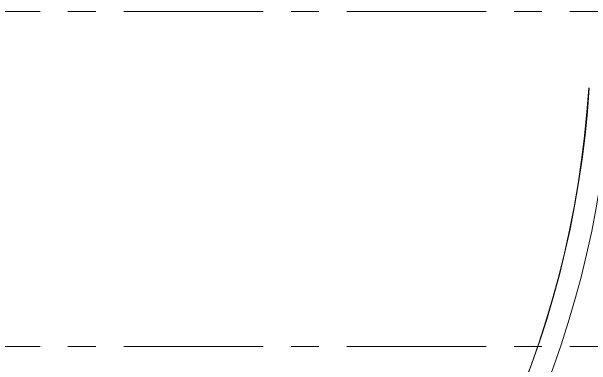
# Model space of a CAD drawing. Header units: millimetres. Extents: x -39 to 9534995, y -146829 to 289341.
# Drawn here: x 558562 to 563760, y -18578 to -15410 of the extents above; entities that cross this region are included whole.
import ezdxf

# ---------------------------------------------------------------- set-up
doc = ezdxf.new("R2010")
doc.units = ezdxf.units.MM
doc.linetypes.add('CENTER', pattern=[2, 1.25, -0.25, 0.25, -0.25])
for name, color, linetype, lineweight in [('АР_Оси', 7, 'Continuous', 25), ('АР_Подоконники', 163, 'Continuous', 9), ('АР_Сущ Несущая стена', 250, 'Continuous', 50)]:
    doc.layers.add(name, color=color, linetype=linetype, lineweight=lineweight)

msp = doc.modelspace()

# ---------------------------------------------------------------- linework, layer by layer
at = {"layer": 'АР_Оси', "linetype": 'CENTER', "lineweight": 9, "ltscale": 1000}
for p, q in [((527567.1, -15409.6), (610745.5, -15409.6)), ((527567.1, -18409.6), (610745.5, -18409.6))]:
    msp.add_line(p, q, dxfattribs=at)
at = {"layer": 'АР_Подоконники', "lineweight": 9, "ltscale": 100}
for centre, radius, start, end in [((554829.3, -15531.8), 8924.1, 271.10883, 356.40396), ((554819, -15519.4), 8940.2, 271.69125, 356.32908)]:
    msp.add_arc(centre, radius, start, end, dxfattribs=at)
at = {"layer": 'АР_Сущ Несущая стена', "lineweight": 9, "ltscale": 100}
for centre, radius, start, end in [((554810.7, -15507.8), 9144.3, 272.82064, 356.28873), ((554818.4, -15525.7), 9778.7, 272.59255, 356.63539)]:
    msp.add_arc(centre, radius, start, end, dxfattribs=at)

doc.saveas('drawing.dxf')
